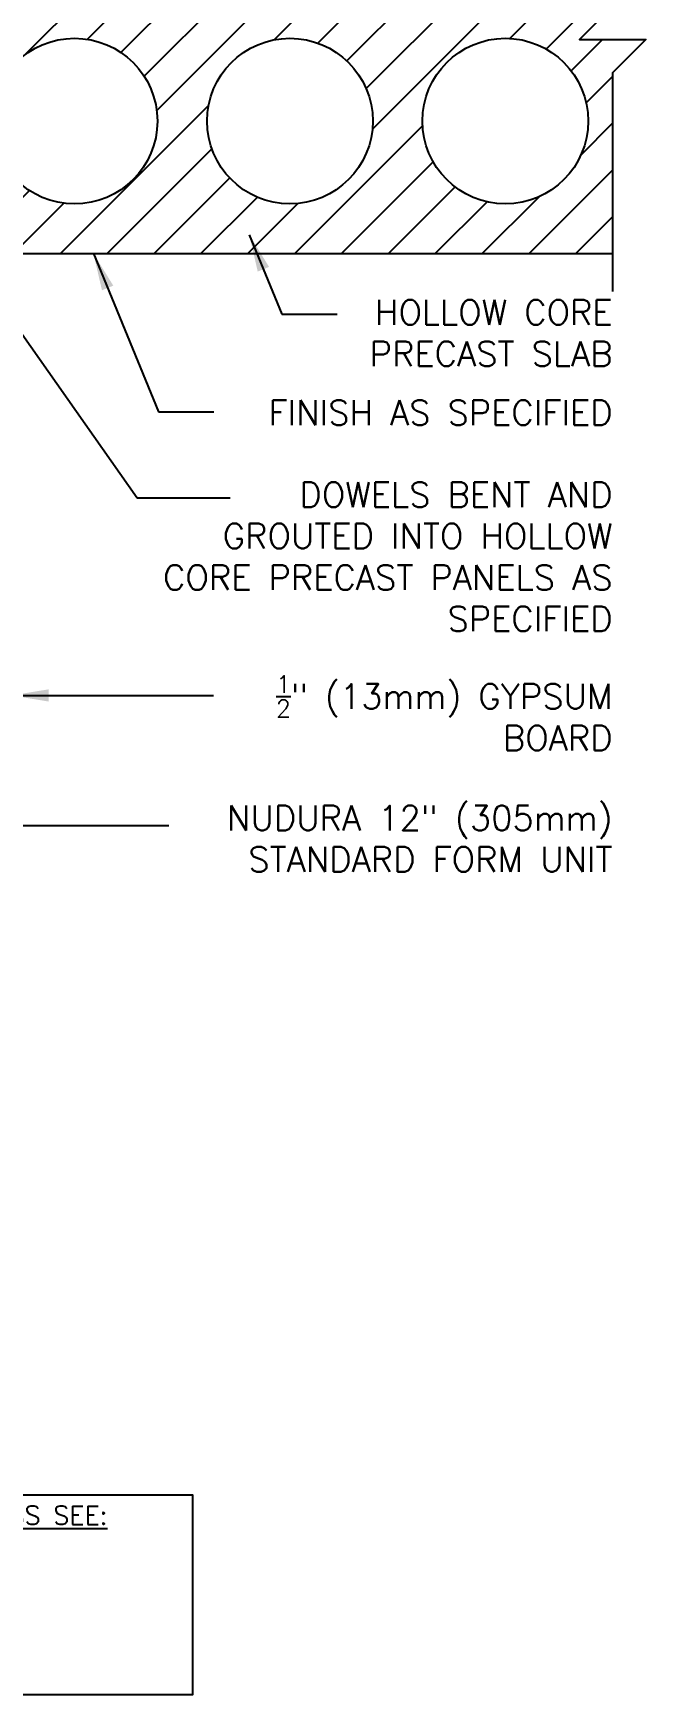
# Model space of a CAD drawing. Header units: inches. Extents: x 98 to 210, y 121 to 199.
# Drawn here: x 191.8 to 210.3, y 120.8 to 171 of the extents above; entities that cross this region are included whole.
import ezdxf

# ---------------------------------------------------------------- set-up
doc = ezdxf.new("R2010")
doc.units = ezdxf.units.IN
doc.header["$LTSCALE"] = 0.5
doc.header["$MEASUREMENT"] = 0
for name, color, linetype in [('HATCH', 12, 'Continuous'), ('line25', 2, 'Continuous'), ('LINE9', 9, 'Continuous'), ('TEXT', 4, 'Continuous')]:
    doc.layers.add(name, color=color, linetype=linetype)
doc.styles.add('DIM', font='romans.shx', dxfattribs={"width": 0.7})
doc.styles.add('ROMANS', font='romans.shx', dxfattribs={"height": 0.75})
doc.styles.get("Standard").update_dxf_attribs({"font": 'romans.shx', "height": 0.75})
doc.dimstyles.new('ext_12', dxfattribs={"dimscale": 12, "dimtxt": 0.09375, "dimasz": 0.09375, "dimexe": 0.09375, "dimexo": 0.0625, "dimgap": 0.0625, "dimtad": 1, "dimdec": 1, "dimzin": 3, "dimdsep": 46, "dimlunit": 4, "dimtxsty": 'DIM', "dimcen": 0.09, "dimdle": 0.09375, "dimclrt": 4, "dimadec": 0, "dimazin": 0, "dimtfac": 1, "dimtdec": 1, "dimtmove": 2, "dimatfit": 3, "dimfxl": 1, "dimfrac": 2, "dimtolj": 1, "dimtzin": 0, "dimarcsym": 0})

msp = doc.modelspace()

# ---------------------------------------------------------------- hatches: boundary and pattern name
at = {"layer": 'HATCH'}
h = msp.add_hatch(dxfattribs=at)
h.set_pattern_fill('ANSI31', color=256, scale=8, style=0)
h.paths.add_polyline_path([(192.562, 172.351), (190.562, 172.351), (186.562, 172.351), (186.562, 170.851, -1.788289), (184.331, 167.222), (182.886, 167.07), (182.722, 164.726, 1), (182.722, 164.351), (209.299, 164.351), (209.299, 169.812), (210.299, 170.812), (209.299, 170.812), (208.299, 170.812), (209.299, 171.812), (209.299, 172.351)])
h.paths.add_polyline_path([(202.062, 168.351, -1), (197.062, 168.351, -1)], flags=16)
h.paths.add_polyline_path([(208.562, 168.351, -1), (203.562, 168.351, -1)], flags=16)
h.paths.add_polyline_path([(195.562, 168.351, -1), (190.562, 168.351, -1)], flags=16)

# ---------------------------------------------------------------- linework, layer by layer
at = {"layer": 'line25'}
for p, q in [((182.722, 164.351), (209.299, 164.351)), ((186.722, 164.351), (207.299, 164.351))]:
    msp.add_line(p, q, dxfattribs=at)
for centre in [(193.062, 168.351), (199.562, 168.351), (206.062, 168.351)]:
    msp.add_circle(centre, 2.5, dxfattribs=at)
at = {"layer": 'LINE9'}
msp.add_lwpolyline([(209.299, 177.969), (209.299, 171.812), (208.299, 170.812), (209.299, 170.812), (210.299, 170.812), (209.299, 169.812), (209.299, 163.2)], dxfattribs=at)
at = {"layer": 'TEXT'}
msp.add_lwpolyline([(178.957, 126.863), (196.617, 126.863), (196.617, 120.825), (178.957, 120.825)], dxfattribs=at)

# ---------------------------------------------------------------- texts
at = {"layer": 'TEXT', "char_height": 0.75, "attachment_point": 3, "style": 'ROMANS'}
for s, insert, width in [('HOLLOW CORE PRECAST SLAB', (209.299, 162.949), 12.93494), ('FINISH AS SPECIFIED', (209.299, 159.921), 15.67841), ('DOWELS BENT AND GROUTED INTO HOLLOW CORE PRECAST PANELS AS SPECIFIED', (209.299, 157.444), 15.43481), ('\\A1;{\\H0.7x;\\S1/2;}" (13mm) GYPSUM \\PBOARD', (209.299, 151.606), 17.21743), ('NUDURA 12" (305mm) STANDARD FORM UNIT', (209.299, 147.679), 17.21743)]:
    msp.add_mtext(s, dxfattribs=dict(at, insert=insert, width=width))
at = {"layer": 'TEXT', "insert": (179.332, 124.837), "char_height": 0.5625, "width": 23.33295, "attachment_point": 4}
msp.add_mtext('{\\LFOR ALTERNATE CORE THICKNESS SEE:\\P}F6E03\\PF8E03\\PF10E03', dxfattribs=at)

# ---------------------------------------------------------------- leaders
at = {"layer": 'TEXT'}
for points in [[(186.956, 168.351), (194.953, 156.971), (197.762, 156.971)], [(198.334, 164.917), (199.318, 162.524), (200.987, 162.524)], [(193.633, 164.351), (195.6, 159.567), (197.269, 159.567)], [(191.159, 151.005), (197.259, 151.005)], [(188.896, 147.074), (195.906, 147.074)]]:
    msp.add_leader(points, dimstyle='ext_12', override={"dimgap": 0.0625, "dimtad": 0}, dxfattribs=at)

doc.saveas('drawing.dxf')
